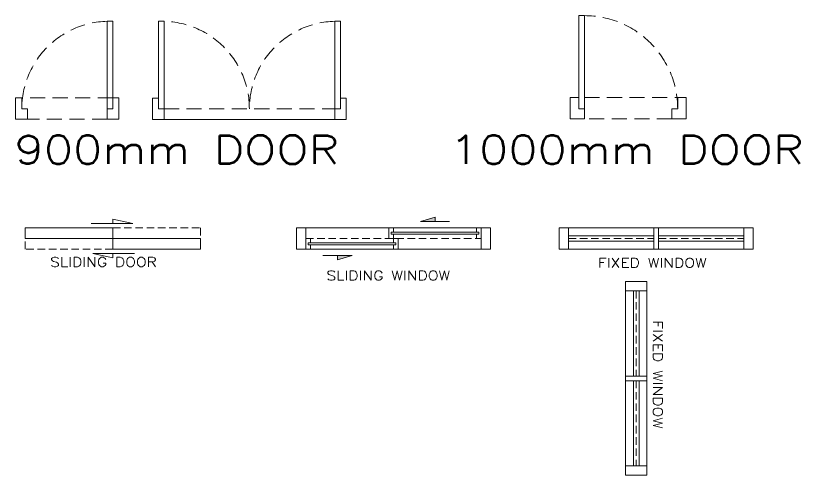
# Model space of a CAD drawing. Header units: millimetres. Extents: x 876 to 3359, y -248 to 1430.
# Drawn here: x 3028.3 to 3359, y 181.1 to 375.3 of the extents above; entities that cross this region are included whole.
import ezdxf

# ---------------------------------------------------------------- set-up
doc = ezdxf.new("R2010")
doc.units = ezdxf.units.MM
doc.linetypes.add('HIDDEN', pattern=[9.525, 6.35, -3.175])
doc.linetypes.add('HIDDEN2', pattern=[4.7625, 3.175, -1.5875])
for name, color, linetype, lineweight in [('DOOR', 8, 'Continuous', 20), ('FLOORING', 33, 'Continuous', 13), ('TEXT', 253, 'Continuous', 15), ('WINDOW', 153, 'Continuous', 20)]:
    doc.layers.add(name, color=color, linetype=linetype, lineweight=lineweight)
doc.styles.get("Standard").update_dxf_attribs({"font": 'arial.ttf'})

# ---------------------------------------------------------------- blocks, each defined once
blk = doc.blocks.new('900mm Door')
at = {"layer": 'DOOR', "linetype": 'HIDDEN'}
for p, q in [((0, 4.63), (-38.4, 4.63)), ((-2.4, -4.37), (-36, -4.37))]:
    blk.add_line(p, q, dxfattribs=at)
at = {"layer": 'DOOR'}
blk.add_lwpolyline([(-2.4, 36.99), (0, 36.99), (0, 0), (-2.4, 0)], close=True, dxfattribs=at)
for points in [[(-38.4, 4.63), (-38.4, 0), (-36, 0), (-36, -4.37), (-41, -4.37), (-41, 4.63), (-38.4, 4.63)], [(0, 4.63), (0, 0), (-2.4, 0), (-2.4, -4.37), (2.6, -4.37), (2.6, 4.63), (0, 4.63)]]:
    blk.add_lwpolyline(points, dxfattribs=at)
at = {"layer": 'DOOR', "linetype": 'HIDDEN'}
blk.add_arc((-1.4, 0), 37, 91.5487, 180, dxfattribs=at)
blk = doc.blocks.new('900x900mm Double Swing Door')
at = {"layer": 'DOOR', "linetype": 'HIDDEN'}
blk.add_line((2.4, 0), (74.4, 0), dxfattribs=at)
at = {"layer": 'DOOR'}
blk.add_line((2.4, -4.56), (74.4, -4.56), dxfattribs=at)
for points in [[(2.4, 36.99), (0, 36.99), (0, 0), (2.4, 0)], [(74.4, 36.99), (76.8, 36.99), (76.8, 0), (74.4, 0)]]:
    blk.add_lwpolyline(points, close=True, dxfattribs=at)
for points in [[(0, 4.44), (0, 0), (2.4, 0), (2.4, -4.56), (-2.4, -4.56), (-2.4, 4.44), (0, 4.44)], [(76.8, 4.44), (76.8, 0), (74.4, 0), (74.4, -4.56), (79.2, -4.56), (79.2, 4.44), (76.8, 4.44)]]:
    blk.add_lwpolyline(points, dxfattribs=at)
at = {"layer": 'DOOR', "linetype": 'HIDDEN'}
for centre, start, end in [((1.4, 0), 0, 88.4513), ((75.4, 0), 91.5487, 180)]:
    blk.add_arc(centre, 37, start, end, dxfattribs=at)
blk = doc.blocks.new('SLIDING DOOR 1 (900mm)')
at = {"layer": 'DOOR'}
for points in [[(-39.68, 5.11), (-76.67, 5.11), (-76.67, 9.66), (-39.68, 9.66)], [(-2.7, 0.66), (-39.68, 0.66), (-39.68, 5.11), (-2.7, 5.11)]]:
    blk.add_lwpolyline(points, close=True, dxfattribs=at)
at = {"layer": 'DOOR', "linetype": 'HIDDEN', "ltscale": 0.5}
for points in [[(-39.68, 9.66), (-2.7, 9.66), (-2.7, 5.11)], [(-39.68, 0.66), (-76.67, 0.66), (-76.67, 5.11)]]:
    blk.add_lwpolyline(points, dxfattribs=at)
at = {"layer": 'FLOORING'}
for points in [[(-48.87, 11.55), (-31.18, 11.55), (-39.68, 13.27), (-39.68, 11.55)], [(-30.5, -1.24), (-48.18, -1.24), (-39.68, -2.96), (-39.68, -1.24)]]:
    blk.add_lwpolyline(points, dxfattribs=at)
blk = doc.blocks.new('1000mm Hinged Door')
at = {"layer": 'DOOR', "linetype": 'HIDDEN'}
for p, q in [((2.4, 4.72), (41.76, 4.72)), ((39.36, -4.28), (2.4, -4.28))]:
    blk.add_line(p, q, dxfattribs=at)
at = {"layer": 'DOOR'}
blk.add_lwpolyline([(0, 0), (2.4, 0), (2.4, 39.36), (0, 39.36)], close=True, dxfattribs=at)
for points in [[(0, 4.72), (0, 0), (2.4, 0), (2.4, -4.28), (-3.6, -4.28), (-3.6, 4.72), (0, 4.72)], [(41.76, 4.72), (41.76, 0), (39.36, 0), (39.36, -4.28), (45.36, -4.28), (45.36, 4.72), (41.76, 4.72)]]:
    blk.add_lwpolyline(points, dxfattribs=at)
at = {"layer": 'DOOR', "linetype": 'HIDDEN'}
blk.add_arc((2.4, 0), 39.36, 0, 90, dxfattribs=at)
blk = doc.blocks.new('1m x 1m Sliding Window')
at = {"layer": 'WINDOW'}
h = blk.add_hatch(color=256, dxfattribs=at)
h.dxf.hatch_style = 1
h.paths.add_polyline_path([(58.42, 11.74), (58.42, 13.46), (52.27, 11.74)])
h = blk.add_hatch(color=256, dxfattribs=at)
h.dxf.hatch_style = 1
h.paths.add_polyline_path([(17.28, -2.74), (17.28, -4.46), (23.43, -2.74)])
at = {"layer": 'WINDOW', "linetype": 'HIDDEN2'}
blk.add_line((3.94, 4.5), (77.91, 4.5), dxfattribs=at)
at = {"layer": 'WINDOW'}
for points in [[(64.57, 11.74), (52.27, 11.74), (58.42, 13.46), (58.42, 11.74)], [(38.93, 9), (38.93, 4.5), (40.93, 4.5), (40.93, 6.35), (39.93, 6.35), (39.93, 7.15), (40.93, 7.15), (40.93, 9), (38.93, 9)], [(77.91, 9), (77.91, 4.5), (75.91, 4.5), (75.91, 6.35), (76.91, 6.35), (76.91, 7.15), (75.91, 7.15), (75.91, 9), (77.91, 9)], [(3.94, 4.5), (3.94, 0), (5.94, 0), (5.94, 1.85), (4.94, 1.85), (4.94, 2.65), (5.94, 2.65), (5.94, 4.5), (3.94, 4.5)], [(42.93, 4.5), (42.93, 0), (40.93, 0), (40.93, 1.85), (41.93, 1.85), (41.93, 2.65), (40.93, 2.65), (40.93, 4.5), (42.93, 4.5)], [(11.13, -2.74), (23.43, -2.74), (17.28, -4.46), (17.28, -2.74)]]:
    blk.add_lwpolyline(points, dxfattribs=at)
for points in [[(0, 9), (3.94, 9), (3.94, 0), (0, 0)], [(3.94, 9), (77.91, 9), (77.91, 0), (3.94, 0)], [(39.93, 6.35), (39.93, 7.15), (76.91, 7.15), (76.91, 6.35)], [(77.91, 9), (81.85, 9), (81.85, 0), (77.91, 0)], [(4.94, 1.85), (4.94, 2.65), (41.93, 2.65), (41.93, 1.85)]]:
    blk.add_lwpolyline(points, close=True, dxfattribs=at)
blk = doc.blocks.new('FIXED WINDOW')
at = {"layer": 'WINDOW', "linetype": 'HIDDEN2'}
for p, q in [((3.94, 4.5), (39.93, 4.5)), ((41.93, 4.5), (77.91, 4.5))]:
    blk.add_line(p, q, dxfattribs=at)
at = {"layer": 'WINDOW'}
for points in [[(3.94, 9), (0, 9), (0, 0), (3.94, 0)], [(3.94, 9), (77.91, 9), (77.91, 0), (3.94, 0)], [(39.93, 9), (41.93, 9), (41.93, 0), (39.93, 0)], [(77.91, 9), (81.85, 9), (81.85, 0), (77.91, 0)], [(3.94, 5.67), (39.93, 5.67), (39.93, 3.33), (3.94, 3.33)], [(77.91, 5.67), (41.93, 5.67), (41.93, 3.33), (77.91, 3.33)]]:
    blk.add_lwpolyline(points, close=True, dxfattribs=at)

msp = doc.modelspace()

# ---------------------------------------------------------------- block references
at = {"layer": 'DOOR'}
for name, p in [('900mm Door', (3069.29, 335.9)), ('900x900mm Double Swing Door', (3088.5, 335.9)), ('SLIDING DOOR 1 (900mm)', (3108.98, 275.98))]:
    msp.add_blockref(name, p, dxfattribs=at)
at = {"layer": 'FLOORING'}
msp.add_blockref('1000mm Hinged Door', (3265.88, 335.9), dxfattribs=at)
at = {"layer": 'WINDOW'}
for name, p in [('1m x 1m Sliding Window', (3146.82, 276.63)), ('FIXED WINDOW', (3257.64, 276.63))]:
    msp.add_blockref(name, p, dxfattribs=at)
at = {"layer": 'WINDOW', "rotation": 270}
msp.add_blockref('FIXED WINDOW', (3285.69, 262.96), dxfattribs=at)

# ---------------------------------------------------------------- texts
at = {"layer": 'TEXT', "attachment_point": 1}
for s, width, insert, char_height in [('\\pi14.066;{\\Fromans|c0;\\W1.2;900mm DOOR}', 179.6741, (3013.77, 324.65), 12), ('\\pi8.237;{\\Fromans|c0;\\W1.2;1000mm DOOR}', 179.6741, (3203.24, 324.65), 12), ('\\pi22.703;{\\Fromans|c0;\\W1.2;SLIDING DOOR}', 95.2341, (3020.13, 273.2), 4), ('\\pi4.8542;{\\Fromans|c0;\\W1.2;FIXED WINDOW}', 60.4514, (3269.17, 272.89), 4), ('\\pi1.1971;{\\Fromans|c0;\\W1.2;SLIDING WINDOW}', 60.4514, (3158.23, 267.47), 4)]:
    msp.add_mtext_dynamic_manual_height_columns(s, width=width, gutter_width=12.5, heights=[0], dxfattribs=dict(at, insert=insert, char_height=char_height))
at = {"layer": 'TEXT', "insert": (3301.3, 251.42), "char_height": 4, "attachment_point": 1, "rotation": 270}
msp.add_mtext_dynamic_manual_height_columns('\\pi4.8542;{\\Fromans|c0;\\W1.2;FIXED WINDOW}', width=60.4514, gutter_width=12.5, heights=[0], dxfattribs=at)

doc.saveas('drawing.dxf')
